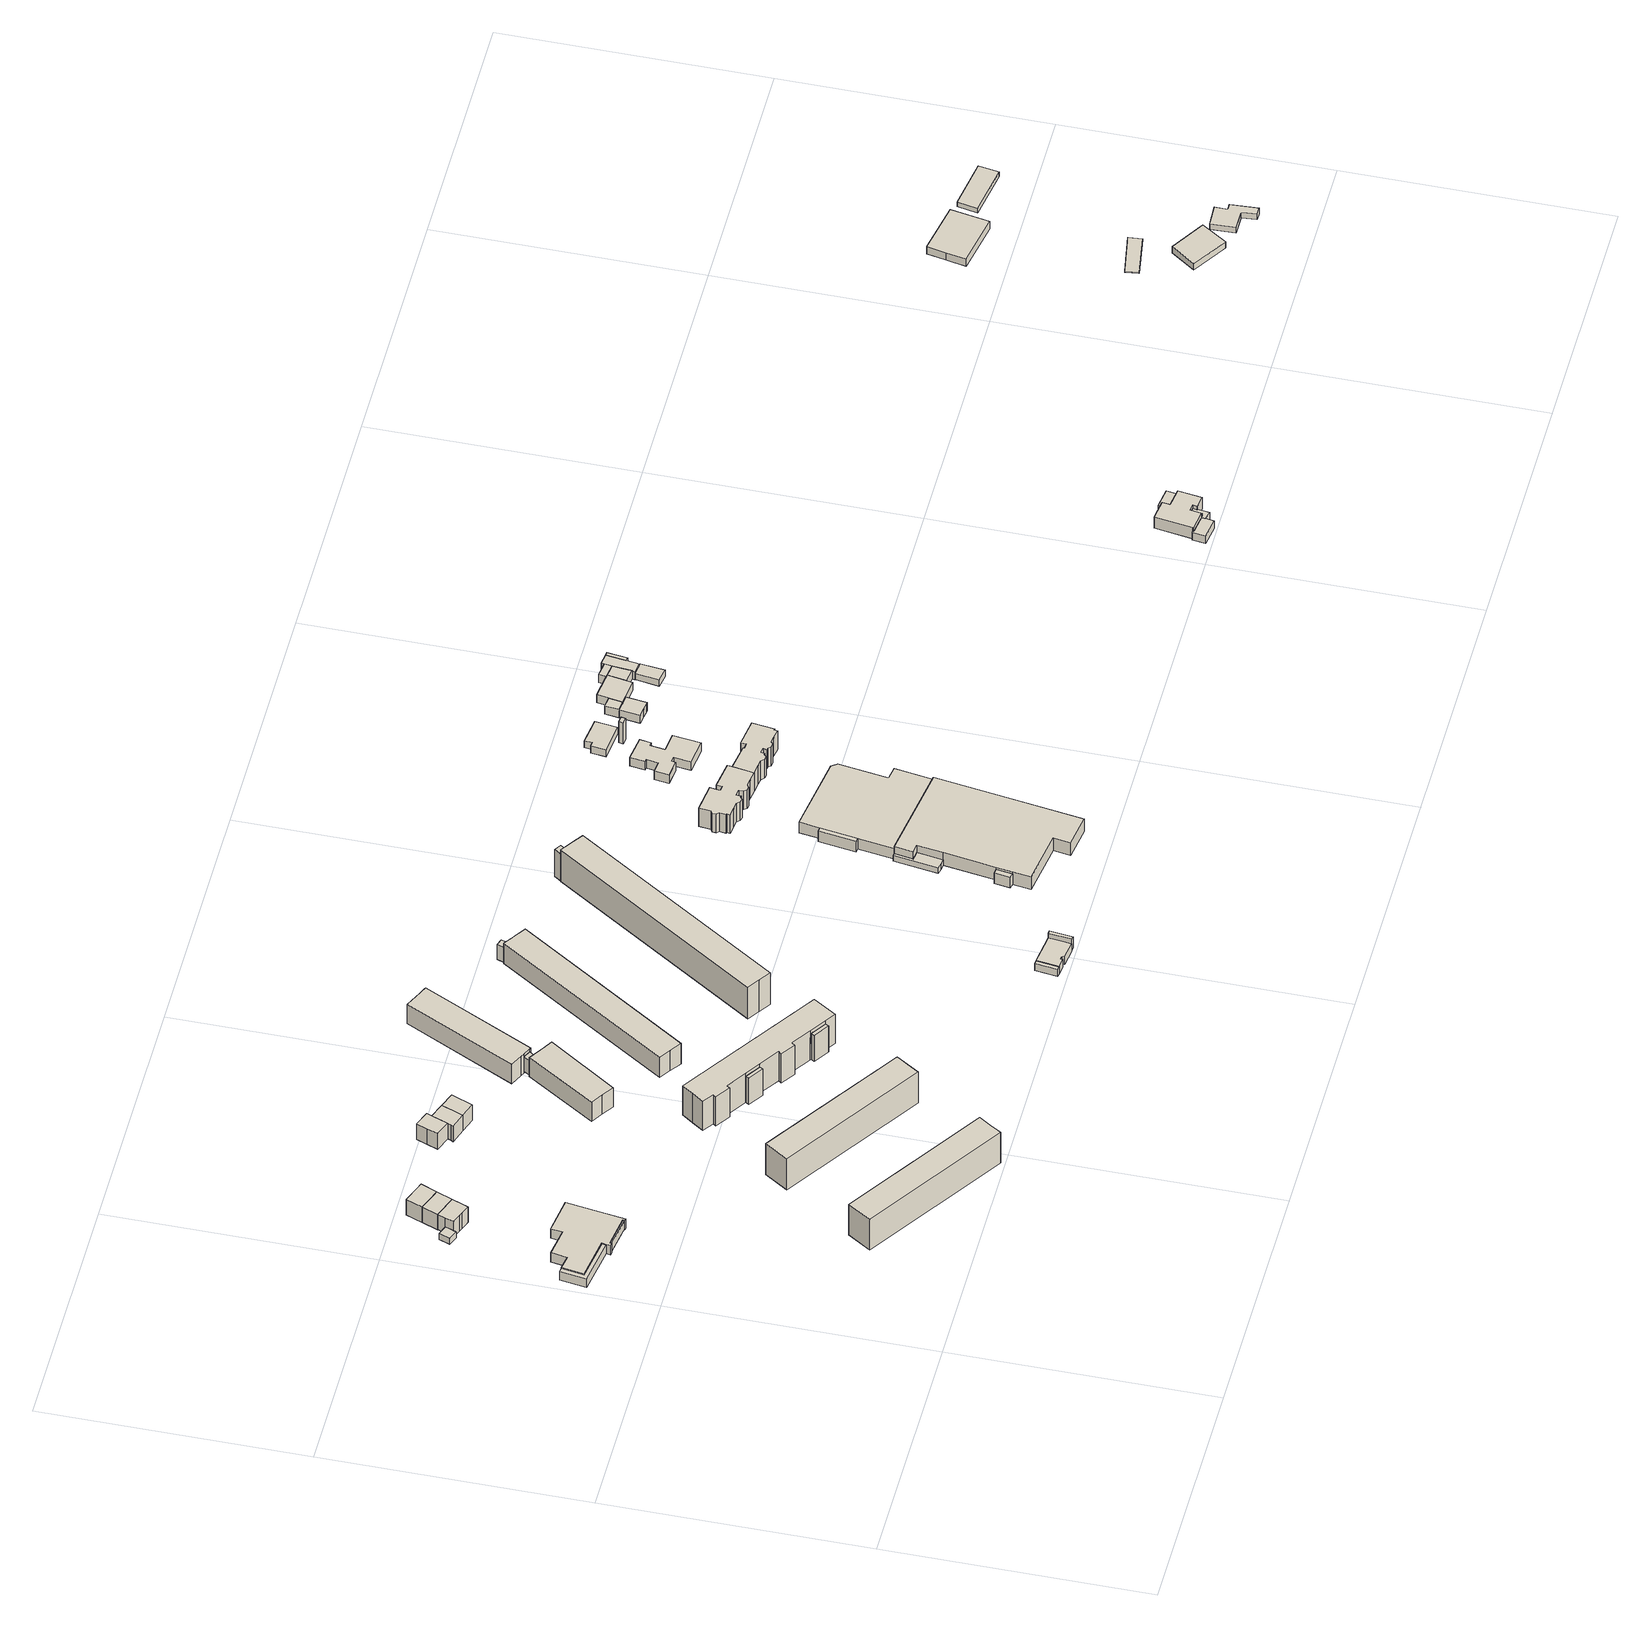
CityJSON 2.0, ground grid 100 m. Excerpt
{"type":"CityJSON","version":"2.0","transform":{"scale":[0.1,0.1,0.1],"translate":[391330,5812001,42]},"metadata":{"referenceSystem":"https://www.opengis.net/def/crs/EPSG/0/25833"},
"CityObjects":{
"building1":{"type":"Building","attributes":{"Gemeindeschluessel":"11000007","BezugspunktDach":"2200","function":"51009_1610","measuredHeight":4.25,"storeysAboveGround":0},"address":[{"country":"Germany","locality":"Berlin"}],"geometry":[{"type":"Solid","lod":"1","boundaries":[[[[0,1,2,3,4,5]],[[6,7,8,9,10,11]],[[6,11,5,4]],[[7,6,4,3]],[[8,7,3,2]],[[9,8,2,1]],[[10,9,1,0]],[[11,10,0,5]]]]}]},
"building2":{"type":"Building","attributes":{"Gemeindeschluessel":"11000007","BezugspunktDach":"2200","function":"31001_3020","measuredHeight":4.52,"storeysAboveGround":2},"address":[{"country":"Germany","locality":"Berlin","thoroughfareNumber":"11 (1)","thoroughfareName":"Wolfsburger Weg"}],"geometry":[{"type":"Solid","lod":"1","boundaries":[[[[12,13,14,15,16,17,18,19,20,21,22,23,24,25,26,27]],[[7,28,29,30,31,32,33,34,35,36,37,38,39,10,9,8]],[[7,8,27,26]],[[28,7,26,25]],[[29,28,25,24]],[[30,29,24,23]],[[31,30,23,22]],[[32,31,22,21]],[[33,32,21,20]],[[34,33,20,19]],[[35,34,19,18]],[[36,35,18,17]],[[37,36,17,16]],[[38,37,16,15]],[[39,38,15,14]],[[10,39,14,13]],[[9,10,13,12]],[[8,9,12,27]]]]}]},
"building3":{"type":"Building","attributes":{"Gemeindeschluessel":"11000007","BezugspunktDach":"2200","function":"51009_1610","measuredHeight":3.98,"storeysAboveGround":0},"address":[{"country":"Germany","locality":"Berlin"}],"geometry":[{"type":"Solid","lod":"1","boundaries":[[[[40,41,42,43]],[[44,45,46,47]],[[44,47,43,42]],[[45,44,42,41]],[[46,45,41,40]],[[47,46,40,43]]]]}]},
"building4":{"type":"Building","attributes":{"Gemeindeschluessel":"11000007","BezugspunktDach":"2200","function":"51009_1610","measuredHeight":3.52,"storeysAboveGround":0},"address":[{"country":"Germany","locality":"Berlin"}],"geometry":[{"type":"Solid","lod":"1","boundaries":[[[[48,49,50,51,52]],[[53,54,55,56,57]],[[53,57,52,51]],[[54,53,51,50]],[[55,54,50,49]],[[56,55,49,48]],[[57,56,48,52]]]]}]},
"building5":{"type":"Building","attributes":{"Gemeindeschluessel":"11000007","BezugspunktDach":"2200","function":"31001_1010","measuredHeight":8.71,"storeysAboveGround":2},"address":[{"country":"Germany","locality":"Berlin","thoroughfareNumber":"26","thoroughfareName":"Wolfsburger Weg"}],"geometry":[{"type":"Solid","lod":"1","boundaries":[[[[58,59,60,61,62,63,64,65,66]],[[67,68,69,70,71,72,73,74,75]],[[67,75,66,65]],[[68,67,65,64]],[[69,68,64,63]],[[70,69,63,62]],[[71,70,62,61]],[[72,71,61,60]],[[73,72,60,59]],[[74,73,59,58]],[[75,74,58,66]]]]}]},
"building6":{"type":"Building","attributes":{"Gemeindeschluessel":"11000007","BezugspunktDach":"2200","function":"31001_1010","measuredHeight":16.6,"storeysAboveGround":4},"address":[{"country":"Germany","locality":"Berlin","thoroughfareNumber":"76, 78, 80, 82","thoroughfareName":"Rixdorfer Straße"}],"geometry":[{"type":"Solid","lod":"1","boundaries":[[[[76,77,78,79,80]],[[81,82,83,84,85]],[[81,85,80,79]],[[82,81,79,78]],[[83,82,78,77]],[[84,83,77,76]],[[85,84,76,80]]]]}]},
"building7":{"type":"Building","attributes":{"Gemeindeschluessel":"11000007","BezugspunktDach":"2200","function":"31001_1010","measuredHeight":8.81,"storeysAboveGround":2},"address":[{"country":"Germany","locality":"Berlin","thoroughfareNumber":"26A","thoroughfareName":"Wolfsburger Weg"}],"geometry":[{"type":"Solid","lod":"1","boundaries":[[[[61,86,87,88,64]],[[89,90,91,92,93]],[[89,93,64,88]],[[90,89,88,87]],[[91,90,87,86]],[[92,91,86,61]],[[93,92,61,64]]]]}]},
"building8":{"type":"Building","attributes":{"Gemeindeschluessel":"11000007","BezugspunktDach":"2200","function":"31001_1010","measuredHeight":8.94,"storeysAboveGround":2},"address":[{"country":"Germany","locality":"Berlin","thoroughfareNumber":"26B","thoroughfareName":"Wolfsburger Weg"}],"geometry":[{"type":"Solid","lod":"1","boundaries":[[[[87,86,94,95,96,97,88]],[[98,99,100,101,102,103,104]],[[98,104,88,97]],[[99,98,97,96]],[[100,99,96,95]],[[101,100,95,94]],[[102,101,94,86]],[[103,102,86,87]],[[104,103,87,88]]]]}]},
"building9":{"type":"Building","attributes":{"Gemeindeschluessel":"11000007","BezugspunktDach":"2200","function":"31001_1010","measuredHeight":16.85,"storeysAboveGround":4},"address":[{"country":"Germany","locality":"Berlin","thoroughfareNumber":"68, 70, 72, 74","thoroughfareName":"Rixdorfer Straße"}],"geometry":[{"type":"Solid","lod":"1","boundaries":[[[[105,106,107,108,109]],[[110,111,112,113,114]],[[110,114,109,108]],[[111,110,108,107]],[[112,111,107,106]],[[113,112,106,105]],[[114,113,105,109]]]]}]},
"building10":{"type":"Building","attributes":{"Gemeindeschluessel":"11000007","BezugspunktDach":"2200","function":"31001_1010","measuredHeight":8.89,"storeysAboveGround":2},"address":[{"country":"Germany","locality":"Berlin","thoroughfareNumber":"26K","thoroughfareName":"Wolfsburger Weg"}],"geometry":[{"type":"Solid","lod":"1","boundaries":[[[[115,116,117,118,119,120,121]],[[122,123,124,125,126,127,128]],[[122,128,121,120]],[[123,122,120,119]],[[124,123,119,118]],[[125,124,118,117]],[[126,125,117,116]],[[127,126,116,115]],[[128,127,115,121]]]]}]},
"building11":{"type":"Building","attributes":{"Gemeindeschluessel":"11000007","BezugspunktDach":"2200","function":"31001_1010","measuredHeight":8.67,"storeysAboveGround":2},"address":[{"country":"Germany","locality":"Berlin","thoroughfareNumber":"26L","thoroughfareName":"Wolfsburger Weg"}],"geometry":[{"type":"Solid","lod":"1","boundaries":[[[[129,130,131,117,132,115,133,134]],[[135,136,137,138,139,140,141,142]],[[135,142,134,133]],[[136,135,133,115]],[[137,136,115,132]],[[138,137,132,117]],[[139,138,117,131]],[[140,139,131,130]],[[141,140,130,129]],[[142,141,129,134]]]]}]},
"building12":{"type":"Building","attributes":{"Gemeindeschluessel":"11000007","BezugspunktDach":"2200","function":"31001_1010","measuredHeight":8.74,"storeysAboveGround":2},"address":[{"country":"Germany","locality":"Berlin","thoroughfareNumber":"26M","thoroughfareName":"Wolfsburger Weg"}],"geometry":[{"type":"Solid","lod":"1","boundaries":[[[[143,144,131,129]],[[139,145,146,141]],[[139,141,129,131]],[[145,139,131,144]],[[146,145,144,143]],[[141,146,143,129]]]]}]},
"building13":{"type":"Building","attributes":{"Gemeindeschluessel":"11000007","BezugspunktDach":"2200","function":"31001_1010","measuredHeight":11.09,"storeysAboveGround":2},"address":[{"country":"Germany","locality":"Berlin","thoroughfareNumber":"14, 16","thoroughfareName":"Wolfsburger Weg"}],"geometry":[{"type":"Solid","lod":"1","boundaries":[[[[147,148,149,150,151,152]],[[153,154,155,156,157,158]],[[153,158,152,151]],[[154,153,151,150]],[[155,154,150,149]],[[156,155,149,148]],[[157,156,148,147]],[[158,157,147,152]]]]}]},
"building14":{"type":"Building","attributes":{"Gemeindeschluessel":"11000007","function":"31001_1010"},"address":[{"country":"Germany","locality":"Berlin","thoroughfareNumber":"1, 3, 5, 7","thoroughfareName":"Wolfsburger Weg"}],"children":["building14-1","building14-2","building14-3"]},
"building14-1":{"type":"BuildingPart","attributes":{"BezugspunktDach":"2200","measuredHeight":16.58,"storeysAboveGround":4},"parents":["building14"],"geometry":[{"type":"MultiSurface","lod":"1","boundaries":[[[159,160,161,162,163,164,165,166,167,168,169,170,171,172,173,174,175,176]],[[177,178,179,180,181,182,183,184,185,186,187,188,189,190,191,192,193,194]],[[177,194,176,175]],[[178,177,175,174]],[[179,178,174,173]],[[180,179,173,172]],[[181,180,172,171]],[[182,181,171,170]],[[183,195,196,197,170,169]],[[184,183,169,168]],[[185,184,168,167]],[[186,185,167,166]],[[187,186,166,165]],[[188,187,165,164]],[[189,198,199,164,163]],[[190,189,163,162]],[[191,190,162,161]],[[192,191,161,160]],[[193,192,160,159]],[[194,193,159,176]],[[182,197,196,195]],[[188,199,198,189]]]}]},
"building14-2":{"type":"BuildingPart","attributes":{"BezugspunktDach":"2200","measuredHeight":12.77,"storeysAboveGround":4},"parents":["building14"],"geometry":[{"type":"MultiSurface","lod":"1","boundaries":[[[200,199,198,201]],[[189,188,202,203]],[[189,203,201,198]],[[202,188,199,200]],[[203,202,200,201]],[[189,198,199,188,204]]]}]},
"building14-3":{"type":"BuildingPart","attributes":{"BezugspunktDach":"2200","measuredHeight":12.77,"storeysAboveGround":4},"parents":["building14"],"geometry":[{"type":"Solid","lod":"1","boundaries":[[[[205,197,196,206]],[[195,182,207,208]],[[195,208,206,196]],[[207,182,197,205]],[[208,207,205,206]],[[195,196,197,182]]]]}]},
"building15":{"type":"Building","attributes":{"Gemeindeschluessel":"11000007","BezugspunktDach":"2200","function":"51009_1610","measuredHeight":7.48,"storeysAboveGround":0},"address":[{"country":"Germany","locality":"Berlin"}],"geometry":[{"type":"Solid","lod":"1","boundaries":[[[[209,210,211,212,213]],[[214,215,216,217,218]],[[214,218,213,212]],[[215,214,212,211]],[[216,215,211,210]],[[217,216,210,209]],[[218,217,209,213]]]]}]},
"building16":{"type":"Building","attributes":{"Gemeindeschluessel":"11000007","BezugspunktDach":"2200","function":"31001_1010","measuredHeight":11.15,"storeysAboveGround":2},"address":[{"country":"Germany","locality":"Berlin","thoroughfareNumber":"18, 20, 22","thoroughfareName":"Wolfsburger Weg"}],"geometry":[{"type":"Solid","lod":"1","boundaries":[[[[219,220,221,222,223,224,225,226,227,228]],[[229,230,231,232,233,234,235,236,237,238]],[[229,238,228,227]],[[230,229,227,226]],[[231,230,226,225]],[[232,231,225,224]],[[233,232,224,223]],[[234,233,223,222]],[[235,234,222,221]],[[236,235,221,220]],[[237,236,220,219]],[[238,237,219,228]]]]}]},
"building17":{"type":"Building","attributes":{"Gemeindeschluessel":"11000007","BezugspunktDach":"2200","function":"31001_1010","measuredHeight":11.53,"storeysAboveGround":2},"address":[{"country":"Germany","locality":"Berlin","thoroughfareNumber":"10, 2, 4, 6, 8","thoroughfareName":"Wolfsburger Weg"}],"geometry":[{"type":"Solid","lod":"1","boundaries":[[[[239,240,241,242,243,244,245,246]],[[247,248,249,250,251,252,253,254]],[[247,254,246,245]],[[248,247,245,244]],[[249,248,244,243]],[[250,249,243,242]],[[251,250,242,241]],[[252,251,241,240]],[[253,252,240,239]],[[254,253,239,246]]]]}]},
"building18":{"type":"Building","attributes":{"Gemeindeschluessel":"11000007","BezugspunktDach":"2200","function":"51009_1610","measuredHeight":3.41,"storeysAboveGround":0},"address":[{"country":"Germany","locality":"Berlin"}],"geometry":[{"type":"Solid","lod":"1","boundaries":[[[[255,256,257,258]],[[259,260,261,262]],[[259,262,258,257]],[[260,259,257,256]],[[261,260,256,255]],[[262,261,255,258]]]]}]},
"building19":{"type":"Building","attributes":{"Gemeindeschluessel":"11000007","BezugspunktDach":"2200","function":"31001_3040","measuredHeight":6.74,"storeysAboveGround":1},"address":[{"country":"Germany","locality":"Berlin","thoroughfareNumber":"24 (6)","thoroughfareName":"Liviusstraße"}],"geometry":[{"type":"Solid","lod":"1","boundaries":[[[[263,264,265,266,267,268,269,270,271,272]],[[273,274,275,276,277,278,279,280,281,282]],[[273,282,272,271]],[[274,273,271,270]],[[275,274,270,269]],[[276,275,269,268]],[[277,276,268,267]],[[278,277,267,266]],[[279,278,266,265]],[[280,279,265,264]],[[281,280,264,263]],[[282,281,263,272]]]]}]},
"building20":{"type":"Building","attributes":{"Gemeindeschluessel":"11000007","BezugspunktDach":"2200","function":"51009_1610","measuredHeight":5.51,"storeysAboveGround":0},"address":[{"country":"Germany","locality":"Berlin"}],"geometry":[{"type":"Solid","lod":"1","boundaries":[[[[283,284,285,286]],[[287,288,289,290]],[[287,290,286,285]],[[288,287,285,284]],[[289,288,284,283]],[[290,289,283,286]]]]}]},
"building21":{"type":"Building","attributes":{"Gemeindeschluessel":"11000007","BezugspunktDach":"2200","function":"51009_1610","measuredHeight":7.06,"storeysAboveGround":0},"address":[{"country":"Germany","locality":"Berlin"}],"geometry":[{"type":"Solid","lod":"1","boundaries":[[[[291,292,293,294]],[[295,296,297,298]],[[295,298,294,293]],[[296,295,293,292]],[[297,296,292,291]],[[298,297,291,294]]]]}]},
"building22":{"type":"Building","attributes":{"Gemeindeschluessel":"11000007","BezugspunktDach":"2200","function":"31001_1010","measuredHeight":17.2,"storeysAboveGround":4},"address":[{"country":"Germany","locality":"Berlin","thoroughfareNumber":"56, 58, 60, 62, 64, 66","thoroughfareName":"Rixdorfer Straße"}],"geometry":[{"type":"Solid","lod":"1","boundaries":[[[[299,300,301,302,303,304]],[[305,306,307,308,309,310]],[[305,310,304,303]],[[306,305,303,302]],[[307,306,302,301]],[[308,307,301,300]],[[309,308,300,299]],[[310,309,299,304]]]]}]},
"building23":{"type":"Building","attributes":{"Gemeindeschluessel":"11000007","BezugspunktDach":"2200","function":"51009_1610","measuredHeight":4.91,"storeysAboveGround":0},"address":[{"country":"Germany","locality":"Berlin"}],"geometry":[{"type":"Solid","lod":"1","boundaries":[[[[311,312,313,314]],[[315,316,317,318]],[[315,318,314,313]],[[316,315,313,312]],[[317,316,312,311]],[[318,317,311,314]]]]}]},
"building24":{"type":"Building","attributes":{"Gemeindeschluessel":"11000007","BezugspunktDach":"2200","function":"51009_1610","measuredHeight":3.82,"storeysAboveGround":0},"address":[{"country":"Germany","locality":"Berlin"}],"geometry":[{"type":"Solid","lod":"1","boundaries":[[[[319,320,321,322,323,324,325,326]],[[327,328,329,330,331,332,333,334]],[[327,334,326,325]],[[328,327,325,324]],[[329,328,324,323]],[[330,329,323,322]],[[331,330,322,321]],[[332,331,321,320]],[[333,332,320,319]],[[334,333,319,326]]]]}]},
"building25":{"type":"Building","attributes":{"Gemeindeschluessel":"11000007","BezugspunktDach":"2200","function":"51009_1610","measuredHeight":13.3,"storeysAboveGround":0},"address":[{"country":"Germany","locality":"Berlin"}],"geometry":[{"type":"Solid","lod":"1","boundaries":[[[[335,336,337,338,339]],[[340,341,342,343,344]],[[340,344,339,338]],[[341,340,338,337]],[[342,341,337,336]],[[343,342,336,335]],[[344,343,335,339]]]]}]},
"building26":{"type":"Building","attributes":{"Gemeindeschluessel":"11000007","BezugspunktDach":"2200","function":"31001_2050","measuredHeight":6.02,"storeysAboveGround":1},"address":[{"country":"Germany","locality":"Berlin","thoroughfareNumber":"69","thoroughfareName":"Rixdorfer Straße"}],"geometry":[{"type":"Solid","lod":"1","boundaries":[[[[345,346,347,348,349,350,351,352,353,354,355,356]],[[357,358,359,360,361,362,363,364,365,366,367,368]],[[357,368,356,355]],[[358,357,355,354]],[[359,358,354,353]],[[360,359,353,352]],[[361,360,352,351]],[[362,361,351,350]],[[363,362,350,349]],[[364,363,349,348]],[[365,364,348,347]],[[366,365,347,346]],[[367,366,346,345]],[[368,367,345,356]]]]}]},
"building27":{"type":"Building","attributes":{"Gemeindeschluessel":"11000007","BezugspunktDach":"2200","function":"51009_1610","measuredHeight":5.01,"storeysAboveGround":0},"address":[{"country":"Germany","locality":"Berlin"}],"geometry":[{"type":"Solid","lod":"1","boundaries":[[[[369,370,371,372]],[[373,374,375,376]],[[373,376,372,371]],[[374,373,371,370]],[[375,374,370,369]],[[376,375,369,372]]]]}]},
"building28":{"type":"Building","attributes":{"Gemeindeschluessel":"11000007","BezugspunktDach":"2200","function":"31001_2054","measuredHeight":5.11,"storeysAboveGround":1},"address":[{"country":"Germany","locality":"Berlin","thoroughfareNumber":"67","thoroughfareName":"Rixdorfer Straße"}],"geometry":[{"type":"Solid","lod":"1","boundaries":[[[[377,378,379,380,381,382,370,369,383]],[[384,385,386,387,388,389,390,363,362]],[[384,362,383,369]],[[385,384,369,370]],[[386,385,370,382]],[[387,386,382,381]],[[388,387,381,380]],[[389,388,380,379]],[[390,389,379,378]],[[363,390,378,377]],[[362,363,377,383]]]]}]},
"building29":{"type":"Building","attributes":{"Gemeindeschluessel":"11000007","BezugspunktDach":"2200","function":"31001_1010","measuredHeight":9.03,"storeysAboveGround":3},"address":[{"country":"Germany","locality":"Berlin","thoroughfareNumber":"61","thoroughfareName":"Rixdorfer Straße"}],"geometry":[{"type":"Solid","lod":"1","boundaries":[[[[391,392,393,394,395,396,397,398,399,400,401,402,403,404,405,406,407,408,409,410,411,412,413,414,415,416,417,418,419]],[[420,421,422,423,424,425,426,427,428,429,430,431,432,433,434,435,436,437,438,439,440,441,442,443,444,445,446,447,448]],[[420,448,419,418]],[[421,420,418,417]],[[422,421,417,416]],[[423,422,416,415]],[[424,423,415,414]],[[425,424,414,413]],[[426,425,413,412]],[[427,426,412,411]],[[428,427,411,410]],[[429,428,410,409]],[[430,429,409,408]],[[431,430,408,407]],[[432,431,407,406]],[[433,432,406,405]],[[434,433,405,404]],[[435,434,404,403]],[[436,435,403,402]],[[437,436,402,401]],[[438,437,401,400]],[[439,438,400,399]],[[440,439,399,398]],[[441,440,398,397]],[[442,441,397,396]],[[443,442,396,395]],[[444,443,395,394]],[[445,444,394,393]],[[446,445,393,392]],[[447,446,392,391]],[[448,447,391,419]]]]}]},
"building30":{"type":"Building","attributes":{"Gemeindeschluessel":"11000007","BezugspunktDach":"2200","function":"31001_1010","measuredHeight":9,"storeysAboveGround":3},"address":[{"country":"Germany","locality":"Berlin","thoroughfareNumber":"63","thoroughfareName":"Rixdorfer Straße"}],"geometry":[{"type":"Solid","lod":"1","boundaries":[[[[449,450,451,452,453,454,455,456,457,458,459,460,461,462,463,464,465,466,467,468,469,470,410,409,408]],[[429,428,471,472,473,474,475,476,477,478,479,480,481,482,483,484,485,486,487,488,489,490,491,492,430]],[[429,430,408,409]],[[428,429,409,410]],[[471,428,410,470]],[[472,471,470,469]],[[473,472,469,468]],[[474,473,468,467]],[[475,474,467,466]],[[476,475,466,465]],[[477,476,465,464]],[[478,477,464,463]],[[479,478,463,462]],[[480,479,462,461]],[[481,480,461,460]],[[482,481,460,459]],[[483,482,459,458]],[[484,483,458,457]],[[485,484,457,456]],[[486,485,456,455]],[[487,486,455,454]],[[488,487,454,453]],[[489,488,453,452]],[[490,489,452,451]],[[491,490,451,450]],[[492,491,450,449]],[[430,492,449,408]]]]}]},
"building31":{"type":"Building","attributes":{"Gemeindeschluessel":"11000007","BezugspunktDach":"2200","function":"31001_3040","measuredHeight":4.08,"storeysAboveGround":1},"address":[{"country":"Germany","locality":"Berlin","thoroughfareNumber":"59","thoroughfareName":"Rixdorfer Straße"}],"geometry":[{"type":"Solid","lod":"1","boundaries":[[[[493,494,495,496,497,498,499,500,501,502,503,504,505,506,507,508]],[[509,510,511,512,513,514,515,516,517,518,519,520,521,522,523,524]],[[509,524,508,507]],[[510,509,507,506]],[[511,510,506,505]],[[512,511,505,504]],[[513,512,504,503]],[[514,513,503,502]],[[515,514,502,501]],[[516,515,501,500]],[[517,516,500,499]],[[518,517,499,498]],[[519,518,498,497]],[[520,519,497,496]],[[521,520,496,495]],[[522,521,495,494]],[[523,522,494,493]],[[524,523,493,508]]]]}]},
"building32":{"type":"Building","attributes":{"Gemeindeschluessel":"11000007","BezugspunktDach":"2200","function":"31001_3040","measuredHeight":3.3,"storeysAboveGround":1},"address":[{"country":"Germany","locality":"Berlin","thoroughfareNumber":"57","thoroughfareName":"Rixdorfer Straße"}],"geometry":[{"type":"Solid","lod":"1","boundaries":[[[[525,526,527,528,529,530]],[[531,532,533,534,535,536]],[[531,536,530,529]],[[532,531,529,528]],[[533,532,528,527]],[[534,533,527,526]],[[535,534,526,525]],[[536,535,525,530]]]]}]},
"building33":{"type":"Building","attributes":{"Gemeindeschluessel":"11000007","BezugspunktDach":"2200","function":"31001_2723","measuredHeight":10.2,"storeysAboveGround":1},"address":[{"country":"Germany","locality":"Berlin","thoroughfareNumber":"57 (1)","thoroughfareName":"Rixdorfer Straße"}],"geometry":[{"type":"Solid","lod":"1","boundaries":[[[[537,538,539,540]],[[541,542,543,544]],[[541,544,540,539]],[[542,541,539,538]],[[543,542,538,537]],[[544,543,537,540]]]]}]},
"building34":{"type":"Building","attributes":{"Gemeindeschluessel":"11000007","function":"31001_1010"},"address":[{"country":"Germany","locality":"Berlin","thoroughfareNumber":"53, 55","thoroughfareName":"Rixdorfer Straße"}],"children":["building34-1","building34-2","building34-3","building34-4","building34-5","building34-6","building34-7"]},
"building34-1":{"type":"BuildingPart","attributes":{"BezugspunktDach":"2200","measuredHeight":3.91,"storeysAboveGround":1},"parents":["building34"],"geometry":[{"type":"MultiSurface","lod":"1","boundaries":[[[545,546,547,548,549,550,551,552]],[[553,554,555,556,557,558,559,560]],[[554,553,551,550]],[[555,554,550,549]],[[558,557,547,546]],[[559,558,546,545]],[[561,562,559,545,552]],[[553,560,552,551]],[[556,555,549,548]],[[557,556,548,547]],[[560,559,562,561]]]}]},
"building34-2":{"type":"BuildingPart","attributes":{"BezugspunktDach":"2200","measuredHeight":3.75,"storeysAboveGround":1},"parents":["building34"],"geometry":[{"type":"Solid","lod":"1","boundaries":[[[[563,564,565,566]],[[567,568,569,570]],[[568,567,565,564]],[[569,568,564,563]],[[570,569,563,566]],[[570,566,565,567]]]]}]},
"building34-3":{"type":"BuildingPart","attributes":{"BezugspunktDach":"2200","measuredHeight":3.9,"storeysAboveGround":1},"parents":["building34"],"geometry":[{"type":"MultiSurface","lod":"1","boundaries":[[[571,572,573,574,549]],[[575,576,577,578,555]],[[575,555,549,574]],[[576,575,574,573]],[[577,576,573,572]],[[578,577,572,571]],[[555,556,548,549]],[[548,556,578,571]]]}]},
"building34-4":{"type":"BuildingPart","attributes":{"BezugspunktDach":"2200","measuredHeight":3.91,"storeysAboveGround":1},"parents":["building34"],"geometry":[{"type":"MultiSurface","lod":"1","boundaries":[[[579,580,581,582,573,572,583,584]],[[585,577,576,586,567,570,587,588]],[[585,588,584,583]],[[571,578,571,572]],[[576,577,572,573]],[[586,576,573,582]],[[567,586,582,581]],[[570,566,565,581,580]],[[587,570,580,579]],[[588,587,579,584]],[[577,578,571,572]],[[583,571,578,585]],[[567,565,566,570]]]}]},
"building34-5":{"type":"BuildingPart","attributes":{"BezugspunktDach":"2200","measuredHeight":3.93,"storeysAboveGround":1},"parents":["building34"],"geometry":[{"type":"MultiSurface","lod":"1","boundaries":[[[589,590,591,592]],[[556,578,585,557]],[[556,548,547,557,592,591]],[[578,571,548,556,591,590]],[[583,571,590,589]],[[557,585,589,592]],[[557,547,548,556]],[[556,548,571,578]],[[585,578,571,583]]]}]},
"building34-6":{"type":"BuildingPart","attributes":{"BezugspunktDach":"2200","measuredHeight":3.91,"storeysAboveGround":1},"parents":["building34"],"geometry":[{"type":"MultiSurface","lod":"1","boundaries":[[[552,551,593,594]],[[595,553,560,596]],[[595,596,594,593]],[[553,595,593,551]],[[597,598,599,561,560,552,594]],[[560,553,551,552]],[[596,600,598,597]],[[600,601,602,599,598]],[[603,560,561,599,602]]]}]},
"building34-7":{"type":"BuildingPart","attributes":{"BezugspunktDach":"2200","measuredHeight":3.91,"storeysAboveGround":1},"parents":["building34"],"geometry":[{"type":"MultiSurface","lod":"1","boundaries":[[[604,605,606,562,599,598,597,607]],[[596,600,602,559,608,609,610,611]],[[596,611,607,597]],[[608,559,562,606]],[[609,608,606,605]],[[610,609,605,604]],[[611,610,604,607]],[[600,596,597,598]],[[602,600,598,599]],[[559,612,560,561,562]],[[599,561,560,602]]]}]},
"building35":{"type":"Building","attributes":{"Gemeindeschluessel":"11000007","BezugspunktDach":"2200","function":"31001_3044","measuredHeight":3.8,"storeysAboveGround":1},"address":[{"country":"Germany","locality":"Berlin","thoroughfareNumber":"53 (1)","thoroughfareName":"Rixdorfer Straße"}],"geometry":[{"type":"Solid","lod":"1","boundaries":[[[[613,614,615,616,617]],[[618,619,620,621,622]],[[618,622,617,616]],[[619,618,616,615]],[[620,619,615,614]],[[621,620,614,613]],[[622,621,613,617]]]]}]},
"building36":{"type":"Building","attributes":{"Gemeindeschluessel":"11000007","BezugspunktDach":"2200","function":"51009_1610","measuredHeight":3.79,"storeysAboveGround":0},"address":[{"country":"Germany","locality":"Berlin"}],"geometry":[{"type":"Solid","lod":"1","boundaries":[[[[623,624,625,626,627,628,629,630,631]],[[632,633,634,635,636,637,638,639,640]],[[632,640,631,630]],[[633,632,630,629]],[[634,633,629,628]],[[635,634,628,627]],[[636,635,627,626]],[[637,636,626,625]],[[638,637,625,624]],[[639,638,624,623]],[[640,639,623,631]]]]}]},
"building37":{"type":"Building","attributes":{"Gemeindeschluessel":"11000007","function":"31001_2120"},"address":[{"country":"Germany","locality":"Berlin","thoroughfareNumber":"14","thoroughfareName":"Catostraße"}],"children":["building37-1","building37-2","building37-3"]},
"building37-1":{"type":"BuildingPart","attributes":{"BezugspunktDach":"2200","measuredHeight":5.52,"storeysAboveGround":2},"parents":["building37"],"geometry":[{"type":"MultiSurface","lod":"1","boundaries":[[[641,642,643,644,645,646,647,648,649,650,651,652,653,654,655]],[[656,657,658,659,660,661,662,663,664,665,666,667,668,669,670]],[[656,670,671,672,673,674,655,654]],[[657,656,654,653]],[[658,657,653,652]],[[675,676,677,652,651]],[[678,676,651,650]],[[679,678,660,650,649]],[[662,661,649,648]],[[663,662,648,647]],[[664,663,647,646]],[[665,664,646,645]],[[666,665,645,644]],[[667,666,644,643]],[[668,667,643,642]],[[669,668,642,641]],[[674,630,680,641,655]],[[670,669,681,671]],[[674,673,672,671]],[[659,658,682,677,676,675]],[[660,659,676,678]],[[661,660,678,679]],[[671,681,680,630,674]]]}]},
"building37-2":{"type":"BuildingPart","attributes":{"BezugspunktDach":"2200","measuredHeight":3.87,"storeysAboveGround":2},"parents":["building37"],"geometry":[{"type":"MultiSurface","lod":"1","boundaries":[[[679,683,684,685,677,676,678]],[[686,687,688,689,690,691,692]],[[686,692,693,660,659]],[[687,686,676,659,658,677]],[[688,687,677,685]],[[689,688,685,684]],[[690,689,684,683]],[[691,690,683,679]],[[692,691,661,660,694]],[[659,660,693,678,676]],[[677,658,659,676]],[[694,660,661,679,678]]]}]},
"building37-3":{"type":"BuildingPart","attributes":{"BezugspunktDach":"2200","measuredHeight":3.68,"storeysAboveGround":2},"parents":["building37"],"geometry":[{"type":"Solid","lod":"1","boundaries":[[[[695,631,630,674,673,696,697]],[[698,672,671,681,699,700,701]],[[698,701,697,696]],[[672,698,696,673]],[[699,681,630,631]],[[700,699,631,695]],[[701,700,695,697]],[[671,672,673,674]],[[681,671,674,630]]]]}]},
"building38":{"type":"Building","attributes":{"Gemeindeschluessel":"11000007","BezugspunktDach":"2200","function":"31001_2120","measuredHeight":0.508,"storeysAboveGround":1},"address":[{"country":"Germany","locality":"Berlin","thoroughfareNumber":"49A (6)","thoroughfareName":"Rixdorfer Straße"}],"geometry":[{"type":"Solid","lod":"1","boundaries":[[[[702,703,704,705]],[[706,707,708,709]],[[706,709,705,704]],[[707,706,704,703]],[[708,707,703,702]],[[709,708,702,705]]]]}]},
"building39":{"type":"Building","attributes":{"Gemeindeschluessel":"11000007","BezugspunktDach":"2200","function":"31001_2020","measuredHeight":3,"storeysAboveGround":1},"address":[{"country":"Germany","locality":"Berlin","thoroughfareNumber":"49A (4)","thoroughfareName":"Rixdorfer Straße"}],"geometry":[{"type":"Solid","lod":"1","boundaries":[[[[710,711,712,713]],[[714,715,716,717]],[[714,717,713,712]],[[715,714,712,711]],[[716,715,711,710]],[[717,716,710,713]]]]}]},
"building40":{"type":"Building","attributes":{"Gemeindeschluessel":"11000007","BezugspunktDach":"2200","function":"31001_3022","measuredHeight":4.3,"storeysAboveGround":2},"address":[{"country":"Germany","locality":"Berlin","thoroughfareNumber":"49A","thoroughfareName":"Rixdorfer Straße"}],"geometry":[{"type":"Solid","lod":"1","boundaries":[[[[718,719,720,721,722]],[[723,724,725,726,727]],[[723,727,722,721]],[[724,723,721,720]],[[725,724,720,719]],[[726,725,719,718]],[[727,726,718,722]]]]}]},
"building41":{"type":"Building","attributes":{"Gemeindeschluessel":"11000007","BezugspunktDach":"2200","function":"31001_2143","measuredHeight":2.7,"storeysAboveGround":1},"address":[{"country":"Germany","locality":"Berlin","thoroughfareNumber":"49A (5)","thoroughfareName":"Rixdorfer Straße"}],"geometry":[{"type":"Solid","lod":"1","boundaries":[[[[728,729,730,731,732,733,734,735]],[[736,737,738,739,740,741,742,743]],[[736,743,735,734]],[[737,736,734,733]],[[738,737,733,732]],[[739,738,732,731]],[[740,739,731,730]],[[741,740,730,729]],[[742,741,729,728]],[[743,742,728,735]]]]}]},
"building42":{"type":"Building","attributes":{"Gemeindeschluessel":"11000007","BezugspunktDach":"2200","function":"31001_3022","measuredHeight":3.08,"storeysAboveGround":1},"address":[{"country":"Germany","locality":"Berlin","thoroughfareNumber":"49A (3)","thoroughfareName":"Rixdorfer Straße"}],"geometry":[{"type":"Solid","lod":"1","boundaries":[[[[744,745,746,747]],[[748,749,750,751]],[[748,751,747,746]],[[749,748,746,745]],[[750,749,745,744]],[[751,750,744,747]]]]}]}
},
"vertices":[
[186,1238,74],[188,1254,74],[25,1279,74],[38,1363,74],[22,1366,74],[7,1265,74],[22,1366,32],[38,1363,32],[25,1279,32],[188,1254,32],[186,1238,32],[7,1265,32],
[188,1254,77],[186,1238,77],[183,1222,77],[194,1221,77],[195,1227,77],[315,1209,77],[314,1203,77],[323,1201,77],[337,1297,77],[356,1423,77],[217,1443,77],[210,1399,77],[102,1415,77],[92,1354,77],[38,1363,77],[25,1279,77],[92,1354,32],[102,1415,32],[210,1399,32],[217,1443,32],[356,1423,32],[337,1297,32],[323,1201,32],[314,1203,32],[315,1209,32],[195,1227,32],[194,1221,32],[183,1222,32],
[314,1203,79],[315,1209,79],[195,1227,79],[194,1221,79],[195,1227,39],[315,1209,39],[314,1203,39],[194,1221,39],
[145,1762,58],[150,1772,58],[162,1804,58],[124,1818,58],[109,1776,58],[124,1818,30],[162,1804,30],[150,1772,30],[145,1762,30],[109,1776,30],
[184,1759,102],[198,1753,102],[232,1740,102],[256,1802,102],[222,1815,102],[208,1820,102],[173,1834,102],[162,1804,102],[150,1772,102],[162,1804,28],[173,1834,28],[208,1820,28],[222,1815,28],[256,1802,28],[232,1740,28],[198,1753,28],[184,1759,28],[150,1772,28],
[922,9,191],[950,53,191],[978,96,191],[456,439,191],[399,352,191],[456,439,43],[978,96,43],[950,53,43],[922,9,43],[399,352,43],
[280,1862,102],[238,1878,102],[196,1895,102],[196,1895,27],[238,1878,27],[280,1862,27],[256,1802,27],[173,1834,27],
[305,1924,102],[279,1934,102],[262,1941,102],[220,1957,102],[220,1957,26],[262,1941,26],[279,1934,26],[305,1924,26],[280,1862,26],[238,1878,26],[196,1895,26],
[1146,354,192],[1174,398,192],[1203,442,192],[682,787,192],[625,699,192],[682,787,42],[1203,442,42],[1174,398,42],[1146,354,42],[625,699,42],
[622,1903,99],[637,1945,99],[645,1966,99],[653,1986,99],[595,2008,99],[579,1966,99],[564,1925,99],[579,1966,23],[595,2008,23],[653,1986,23],[645,1966,23],[637,1945,23],[622,1903,23],[564,1925,23],
[672,1861,99],[688,1902,99],[703,1944,99],[629,1923,99],[617,1890,99],[610,1882,99],[617,1890,24],[622,1903,24],[629,1923,24],[645,1966,24],[703,1944,24],[688,1902,24],[672,1861,24],[610,1882,24],
[730,1841,99],[762,1922,99],[762,1922,24],[730,1841,24],
[857,1409,121],[900,1380,121],[1073,1639,121],[1026,1668,121],[980,1697,121],[813,1437,121],[980,1697,29],[1026,1668,29],[1073,1639,29],[900,1380,29],[857,1409,29],[813,1437,29],
[890,1023,177],[882,1011,177],[936,974,177],[945,987,177],[1020,937,177],[1076,900,177],[1150,851,177],[1141,839,177],[1193,804,177],[1203,816,177],[1274,768,177],[1334,728,177],[1374,702,177],[1402,746,177],[1430,790,177],[910,1136,177],[880,1093,177],[850,1050,177],[880,1093,36],[910,1136,36],[1430,790,36],[1402,746,36],[1374,702,36],[1334,728,36],[1274,768,36],[1203,816,36],[1193,804,36],[1141,839,36],[1150,851,36],[1076,900,36],[1020,937,36],[945,987,36],[936,974,36],[882,1011,36],[890,1023,36],[850,1050,36],[1278,765,36],[1278,765,163],[1334,728,163],[1020,937,163],[1076,900,163],
[1067,888,163],[1011,925,163],[1067,888,36],[1011,925,36],[1074,901,36],
[1327,715,163],[1270,753,163],[1327,715,36],[1270,753,36],
[1010,1678,99],[1030,1707,99],[1016,1714,99],[1002,1721,99],[985,1694,99],[1002,1721,28],[1016,1714,28],[1030,1707,28],[1010,1678,28],[985,1694,28],
[988,1728,113],[1002,1721,113],[1030,1707,113],[1035,1705,113],[1243,2127,113],[1238,2129,113],[1212,2141,113],[1195,2149,113],[1148,2171,113],[941,1751,113],[1148,2171,20],[1195,2149,20],[1212,2141,20],[1238,2129,20],[1243,2127,20],[1035,1705,20],[1030,1707,20],[1002,1721,20],[988,1728,20],[941,1751,20],
[1127,1230,119],[1169,1202,119],[1598,1856,119],[1555,1885,119],[1542,1893,119],[1517,1910,119],[1512,1913,119],[1085,1258,119],[1512,1913,22],[1517,1910,22],[1542,1893,22],[1555,1885,22],[1598,1856,22],[1169,1202,22],[1127,1230,22],[1085,1258,22],
[1874,23,81],[1885,108,81],[1872,109,81],[1861,25,81],[1872,109,47],[1885,108,47],[1874,23,47],[1861,25,47],
[1910,19,83],[1912,28,83],[1926,25,83],[1926,16,83],[1994,6,83],[2000,52,83],[2004,92,83],[1885,108,83],[1880,71,83],[1874,23,83],[1880,71,45],[1885,108,45],[2004,92,45],[2000,52,45],[1994,6,45],[1926,16,45],[1926,25,45],[1912,28,45],[1910,19,45],[1874,23,45],
[2007,4,105],[2017,91,105],[2004,92,105],[1994,6,105],[2004,92,50],[2017,91,50],[2007,4,50],[1994,6,50],
[1542,1893,92],[1554,1931,92],[1528,1940,92],[1517,1910,92],[1528,1940,21],[1554,1931,21],[1542,1893,21],[1517,1910,21],
[1481,997,175],[1525,968,175],[2038,1754,175],[1995,1784,175],[1952,1813,175],[1437,1027,175],[1952,1813,22],[1995,1784,22],[2038,1754,22],[1525,968,22],[1481,997,22],[1437,1027,22],
[2290,286,76],[2299,346,76],[2280,349,76],[2271,289,76],[2280,349,26],[2299,346,26],[2290,286,26],[2271,289,26],
[2306,544,52],[2328,541,52],[2342,638,52],[2320,641,52],[2308,643,52],[2319,713,52],[2308,714,52],[2284,548,52],[2308,714,26],[2319,713,26],[2308,643,26],[2320,641,26],[2342,638,26],[2328,541,26],[2306,544,26],[2284,548,26],
[1981,1793,149],[2000,1824,149],[1987,1832,149],[1974,1840,149],[1955,1811,149],[1974,1840,19],[1987,1832,19],[2000,1824,19],[1981,1793,19],[1955,1811,19],
[2485,187,86],[2475,122,86],[2601,104,86],[2684,658,86],[2682,659,86],[2319,713,86],[2308,643,86],[2342,638,86],[2328,541,86],[2299,346,86],[2290,286,86],[2280,218,86],[2290,286,25],[2299,346,25],[2328,541,25],[2342,638,25],[2308,643,25],[2319,713,25],[2682,659,25],[2684,658,25],[2601,104,25],[2475,122,25],[2485,187,25],[2280,218,25],
[2339,847,77],[2360,987,77],[2343,989,77],[2322,849,77],[2343,989,26],[2360,987,26],[2339,847,26],[2322,849,26],
[2682,659,77],[2704,804,77],[2654,812,77],[2681,998,77],[2665,1020,77],[2371,1064,77],[2319,713,77],[2339,847,25],[2360,987,25],[2371,1064,25],[2665,1020,25],[2681,998,25],[2654,812,25],[2704,804,25],
[2317,1334,112],[2314,1310,112],[2318,1308,112],[2316,1295,112],[2351,1291,112],[2377,1288,112],[2386,1276,112],[2400,1273,112],[2409,1281,112],[2415,1280,112],[2417,1297,112],[2442,1294,112],[2442,1277,112],[2449,1267,112],[2463,1264,112],[2472,1271,112],[2501,1267,112],[2538,1262,112],[2540,1275,112],[2550,1343,112],[2553,1361,112],[2450,1376,112],[2447,1354,112],[2426,1357,112],[2432,1396,112],[2326,1409,112],[2321,1365,112],[2310,1358,112],[2309,1343,112],[2310,1358,22],[2321,1365,22],[2326,1409,22],[2432,1396,22],[2426,1357,22],[2447,1354,22],[2450,1376,22],[2553,1361,22],[2550,1343,22],[2540,1275,22],[2538,1262,22],[2501,1267,22],[2472,1271,22],[2463,1264,22],[2449,1267,22],[2442,1277,22],[2442,1294,22],[2417,1297,22],[2415,1280,22],[2409,1281,22],[2400,1273,22],[2386,1276,22],[2377,1288,22],[2351,1291,22],[2316,1295,22],[2318,1308,22],[2314,1310,22],[2317,1334,22],[2309,1343,22],
[2576,1257,112],[2599,1254,112],[2611,1242,112],[2623,1240,112],[2633,1249,112],[2640,1248,112],[2642,1263,112],[2662,1259,112],[2659,1245,112],[2665,1244,112],[2675,1233,112],[2689,1231,112],[2699,1239,112],[2724,1236,112],[2758,1230,112],[2760,1244,112],[2765,1243,112],[2776,1327,112],[2672,1342,112],[2670,1321,112],[2649,1323,112],[2649,1328,112],[2649,1328,22],[2649,1323,22],[2670,1321,22],[2672,1342,22],[2776,1327,22],[2765,1243,22],[2760,1244,22],[2758,1230,22],[2724,1236,22],[2699,1239,22],[2689,1231,22],[2675,1233,22],[2665,1244,22],[2659,1245,22],[2662,1259,22],[2642,1263,22],[2640,1248,22],[2633,1249,22],[2623,1240,22],[2611,1242,22],[2599,1254,22],[2576,1257,22],
[2583,1552,55],[2586,1566,55],[2605,1563,55],[2597,1499,55],[2697,1488,55],[2710,1593,55],[2636,1601,55],[2644,1657,55],[2658,1656,55],[2664,1699,55],[2571,1712,55],[2563,1656,55],[2573,1654,55],[2567,1610,55],[2524,1614,55],[2517,1560,55],[2524,1614,14],[2567,1610,14],[2573,1654,14],[2563,1656,14],[2571,1712,14],[2664,1699,14],[2658,1656,14],[2644,1657,14],[2636,1601,14],[2710,1593,14],[2697,1488,14],[2597,1499,14],[2605,1563,14],[2586,1566,14],[2583,1552,14],[2517,1560,14],
[2712,1788,49],[2722,1872,49],[2621,1885,49],[2618,1857,49],[2600,1858,49],[2594,1801,49],[2600,1858,16],[2618,1857,16],[2621,1885,16],[2722,1872,16],[2712,1788,16],[2594,1801,16],
[2693,1755,118],[2695,1772,118],[2672,1775,118],[2669,1758,118],[2672,1775,16],[2695,1772,16],[2693,1755,16],[2669,1758,16],
[2870,1797,45],[2943,1788,45],[2947,1811,45],[2959,1883,45],[2951,1884,45],[2857,1896,45],[2850,1852,45],[2842,1800,45],[2850,1852,6],[2857,1896,6],[2951,1884,6],[2959,1883,6],[2947,1811,6],[2943,1788,6],[2870,1797,6],[2842,1800,6],[2842,1800,43],[2870,1797,43],
[3059,1834,44],[3068,1910,44],[3055,1911,44],[3045,1835,44],[3055,1911,6],[3068,1910,6],[3059,1834,6],[3045,1835,6],
[3007,1877,45],[3011,1905,45],[3010,1905,45],[2955,1913,45],[2955,1913,6],[3010,1905,6],[3011,1905,6],[3007,1877,6],
[3039,1788,45],[3045,1835,45],[3055,1911,45],[3012,1917,45],[2999,1804,45],[2997,1793,45],[2999,1804,6],[3012,1917,6],[3039,1788,6],[2997,1793,6],
[2999,1804,46],[3007,1877,46],[2959,1883,46],[2947,1811,46],
[2809,1857,45],[2802,1804,45],[2809,1857,6],[2802,1804,6],[2802,1804,43],[2810,1804,43],[2836,1801,43],[2810,1804,6],[2810,1803,6],[2836,1801,6],[2841,1800,6],
[2826,1722,43],[2852,1718,43],[2860,1717,43],[2792,1726,43],[2860,1717,6],[2852,1718,6],[2826,1722,6],[2792,1726,6],[2862,1798,6],
[3036,1694,38],[3046,1786,38],[3039,1788,38],[2997,1793,38],[2983,1703,38],[2997,1793,8],[3039,1788,8],[3046,1786,8],[3036,1694,8],[2983,1703,8],
[4191,30,71],[4197,74,71],[4194,75,71],[4197,91,71],[4171,95,71],[4169,78,71],[4165,51,71],[4161,52,71],[4159,37,71],[4161,52,33],[4165,51,33],[4169,78,33],[4171,95,33],[4197,91,33],[4194,75,33],[4197,74,33],[4191,30,33],[4159,37,33],
[4161,52,87],[4165,51,87],[4169,78,87],[4171,95,87],[4197,91,87],[4194,75,87],[4197,74,87],[4241,68,87],[4254,158,87],[4182,168,87],[4186,197,87],[4183,198,87],[4111,208,87],[4090,66,87],[4089,62,87],[4090,66,32],[4111,208,32],[4183,198,32],[4186,197,32],[4182,168,32],[4254,158,32],[4241,68,32],[4197,74,32],[4194,75,32],[4197,91,32],[4171,95,32],[4169,78,32],[4165,51,32],[4161,52,32],[4089,62,32],[4089,62,34],[4090,66,34],[4090,66,71],[4089,62,71],[4186,197,44],[4186,197,70],[4183,198,70],[4182,168,70],[4254,158,70],[4161,52,51],[4161,52,34],[4183,198,55],
[4255,158,70],[4262,201,70],[4185,212,70],[4186,197,31],[4183,198,31],[4185,212,31],[4262,201,31],[4255,158,31],[4254,158,31],[4182,168,31],[4182,168,52],[4182,168,60],
[4154,5,71],[4082,67,71],[4075,17,71],[4082,67,34],[4159,37,34],[4154,5,34],[4075,17,34],
[5342,550,20],[5507,575,20],[5501,628,20],[5336,600,20],[5501,628,15],[5507,575,15],[5342,550,15],[5336,600,15],
[5532,287,46],[5595,382,46],[5466,461,46],[5400,369,46],[5466,461,16],[5595,382,16],[5532,287,16],[5400,369,16],
[5442,1104,48],[5468,1251,48],[5272,1288,48],[5257,1215,48],[5243,1141,48],[5257,1215,12],[5272,1288,12],[5468,1251,12],[5442,1104,12],[5243,1141,12],
[5613,268,42],[5690,269,42],[5694,212,42],[5724,212,42],[5718,317,42],[5694,317,42],[5694,365,42],[5610,362,42],[5694,365,15],[5694,317,15],[5718,317,15],[5724,212,15],[5694,212,15],[5690,269,15],[5613,268,15],[5610,362,15],
[5703,1132,33],[5716,1209,33],[5525,1239,33],[5511,1162,33],[5525,1239,10],[5716,1209,10],[5703,1132,10],[5511,1162,10]
]}
